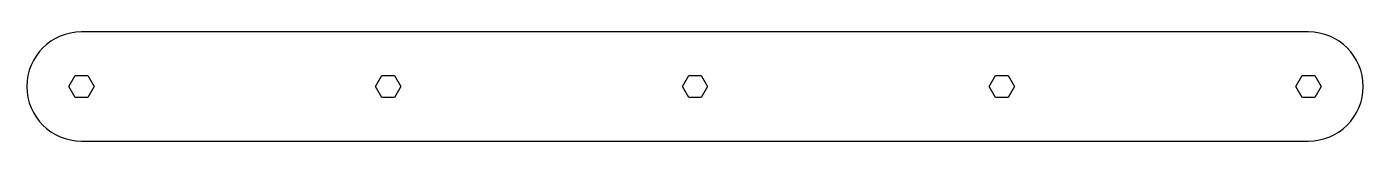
# Model space of a CAD drawing. Header units: millimetres. Extents: x 12 to 318, y -45 to -20.
import ezdxf

# ---------------------------------------------------------------- set-up
doc = ezdxf.new("R2010")
doc.units = ezdxf.units.MM

msp = doc.modelspace()

# ---------------------------------------------------------------- linework, layer by layer
msp.add_lwpolyline([(305, -44.75, 1), (305, -19.75), (25, -19.75, 1), (25, -44.75)], format="xyb", close=True)
for points in [[(27.89, -32.25), (26.44, -34.75), (23.56, -34.75), (22.11, -32.25), (23.56, -29.75), (26.44, -29.75)], [(97.89, -32.25), (96.44, -34.75), (93.56, -34.75), (92.11, -32.25), (93.56, -29.75), (96.44, -29.75)], [(167.89, -32.25), (166.44, -34.75), (163.56, -34.75), (162.11, -32.25), (163.56, -29.75), (166.44, -29.75)], [(237.89, -32.25), (236.44, -34.75), (233.56, -34.75), (232.11, -32.25), (233.56, -29.75), (236.44, -29.75)], [(307.89, -32.25), (306.44, -34.75), (303.56, -34.75), (302.11, -32.25), (303.56, -29.75), (306.44, -29.75)]]:
    msp.add_lwpolyline(points, close=True)

doc.saveas('drawing.dxf')
